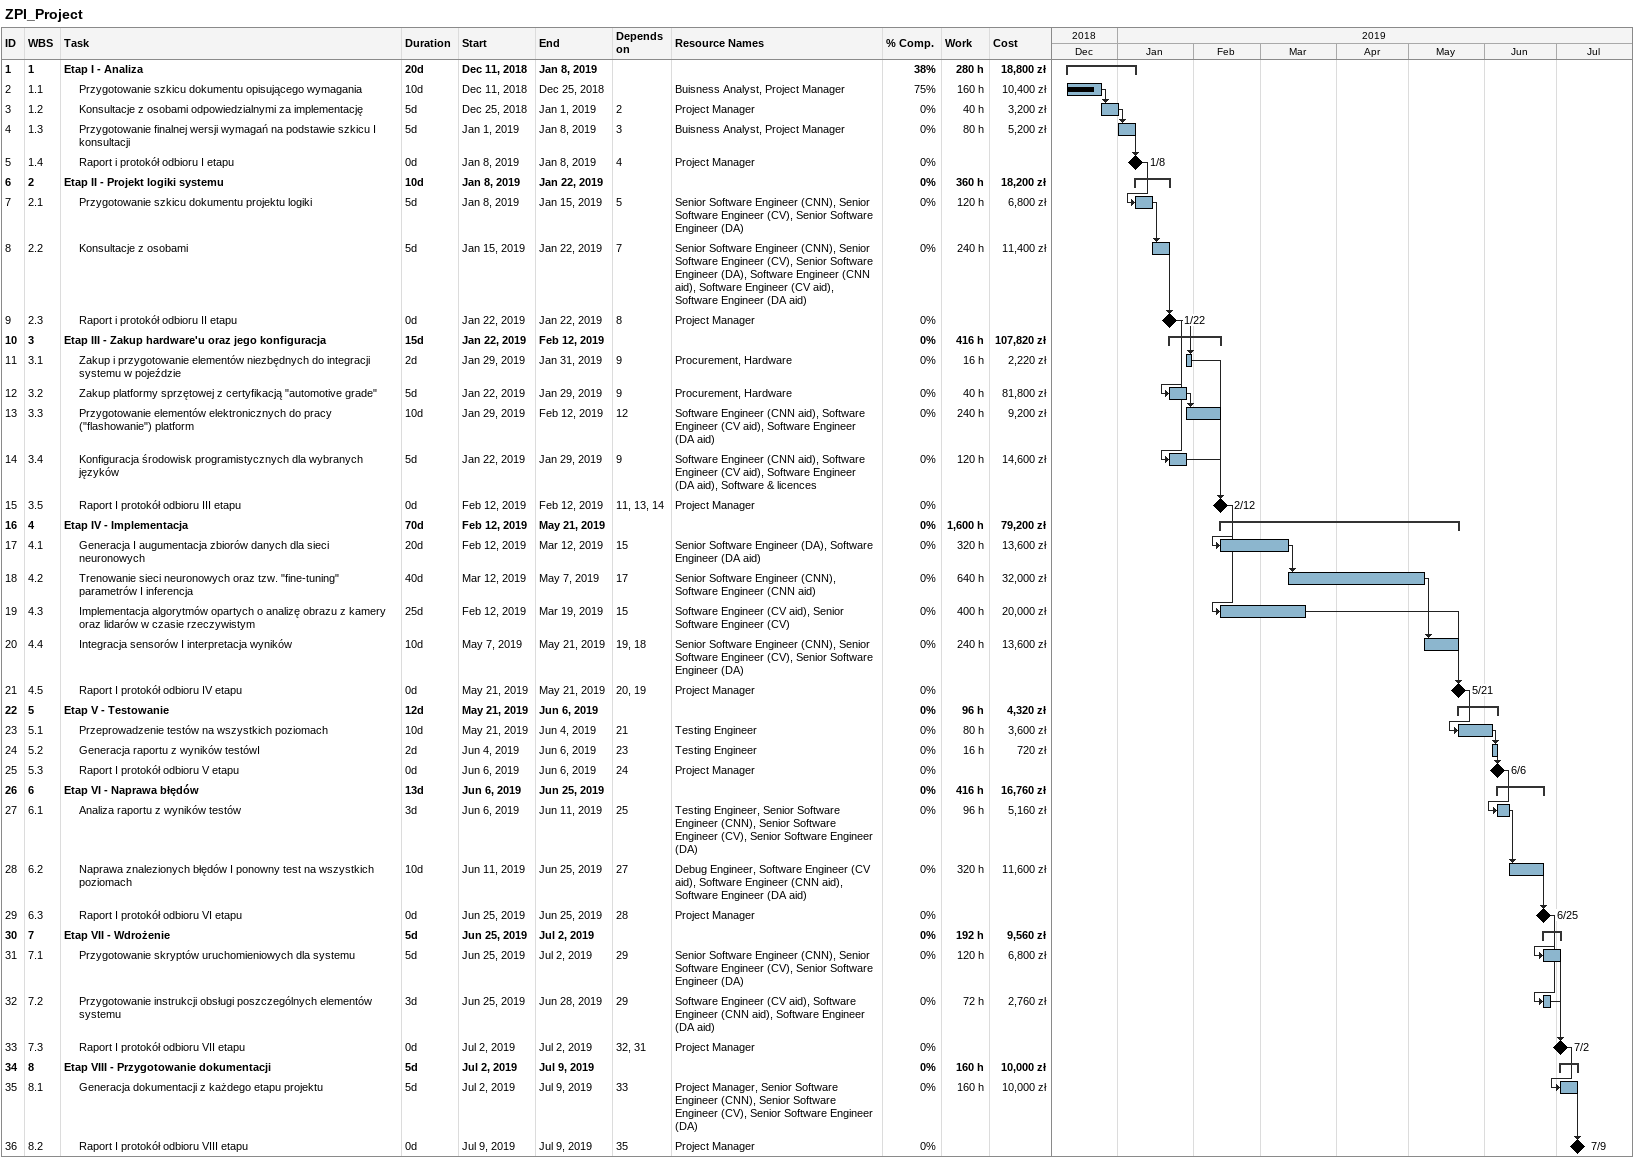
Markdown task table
ZPI_Project

| ID | WBS | Task | Duration | Start | Finish | Predecessors | Resources | % complete | Work (h) | Cost (zł) |
|---|---|---|---|---|---|---|---|---|---|---|
| 1 | 1 | **Etap I - Analiza** | 20d | 2018-12-11 | 2019-01-08 |  |  | 38 | 280 | 18800 |
| 2 | 1.1 | Przygotowanie szkicu dokumentu opisującego wymagania | 10d | 2018-12-11 | 2018-12-25 |  | Buisness Analyst, Project Manager | 75 | 160 | 10400 |
| 3 | 1.2 | Konsultacje z osobami odpowiedzialnymi za implementację | 5d | 2018-12-25 | 2019-01-01 | 2 | Project Manager | 0 | 40 | 3200 |
| 4 | 1.3 | Przygotowanie finalnej wersji wymagań na podstawie szkicu I konsultacji | 5d | 2019-01-01 | 2019-01-08 | 3 | Buisness Analyst, Project Manager | 0 | 80 | 5200 |
| 5 | 1.4 | Raport i protokół odbioru I etapu | 0d | 2019-01-08 | 2019-01-08 | 4 | Project Manager | 0 |  |  |
| 6 | 2 | **Etap II - Projekt logiki systemu** | 10d | 2019-01-08 | 2019-01-22 |  |  | 0 | 360 | 18200 |
| 7 | 2.1 | Przygotowanie szkicu dokumentu projektu logiki | 5d | 2019-01-08 | 2019-01-15 | 5 | Senior Software Engineer (CNN), Senior Software Engineer (CV), Senior Software Engineer (DA) | 0 | 120 | 6800 |
| 8 | 2.2 | Konsultacje z osobami | 5d | 2019-01-15 | 2019-01-22 | 7 | Senior Software Engineer (CNN), Senior Software Engineer (CV), Senior Software Engineer (DA), Software Engineer (CNN aid), Software Engineer (CV aid), Software Engineer (DA aid) | 0 | 240 | 11400 |
| 9 | 2.3 | Raport i protokół odbioru II etapu | 0d | 2019-01-22 | 2019-01-22 | 8 | Project Manager | 0 |  |  |
| 10 | 3 | **Etap III - Zakup hardware'u oraz jego konfiguracja** | 15d | 2019-01-22 | 2019-02-12 |  |  | 0 | 416 | 107820 |
| 11 | 3.1 | Zakup i przygotowanie elementów niezbędnych do integracji systemu w pojeździe | 2d | 2019-01-29 | 2019-01-31 | 9 | Procurement, Hardware | 0 | 16 | 2220 |
| 12 | 3.2 | Zakup platformy sprzętowej z certyfikacją "automotive grade" | 5d | 2019-01-22 | 2019-01-29 | 9 | Procurement, Hardware | 0 | 40 | 81800 |
| 13 | 3.3 | Przygotowanie elementów elektronicznych do pracy ("flashowanie") platform | 10d | 2019-01-29 | 2019-02-12 | 12 | Software Engineer (CNN aid), Software Engineer (CV aid), Software Engineer (DA aid) | 0 | 240 | 9200 |
| 14 | 3.4 | Konfiguracja środowisk programistycznych dla wybranych języków | 5d | 2019-01-22 | 2019-01-29 | 9 | Software Engineer (CNN aid), Software Engineer (CV aid), Software Engineer (DA aid), Software & licences | 0 | 120 | 14600 |
| 15 | 3.5 | Raport I protokół odbioru III etapu | 0d | 2019-02-12 | 2019-02-12 | 11, 13, 14 | Project Manager | 0 |  |  |
| 16 | 4 | **Etap IV - Implementacja** | 70d | 2019-02-12 | 2019-05-21 |  |  | 0 | 1600 | 79200 |
| 17 | 4.1 | Generacja I augumentacja zbiorów danych dla sieci neuronowych | 20d | 2019-02-12 | 2019-03-12 | 15 | Senior Software Engineer (DA), Software Engineer (DA aid) | 0 | 320 | 13600 |
| 18 | 4.2 | Trenowanie sieci neuronowych oraz tzw. "fine-tuning" parametrów I inferencja | 40d | 2019-03-12 | 2019-05-07 | 17 | Senior Software Engineer (CNN), Software Engineer (CNN aid) | 0 | 640 | 32000 |
| 19 | 4.3 | Implementacja algorytmów opartych o analizę obrazu z kamery oraz lidarów w czasie rzeczywistym | 25d | 2019-02-12 | 2019-03-19 | 15 | Software Engineer (CV aid), Senior Software Engineer (CV) | 0 | 400 | 20000 |
| 20 | 4.4 | Integracja sensorów I interpretacja wyników | 10d | 2019-05-07 | 2019-05-21 | 19, 18 | Senior Software Engineer (CNN), Senior Software Engineer (CV), Senior Software Engineer (DA) | 0 | 240 | 13600 |
| 21 | 4.5 | Raport I protokół odbioru IV etapu | 0d | 2019-05-21 | 2019-05-21 | 20, 19 | Project Manager | 0 |  |  |
| 22 | 5 | **Etap V - Testowanie** | 12d | 2019-05-21 | 2019-06-06 |  |  | 0 | 96 | 4320 |
| 23 | 5.1 | Przeprowadzenie testów na wszystkich poziomach | 10d | 2019-05-21 | 2019-06-04 | 21 | Testing Engineer | 0 | 80 | 3600 |
| 24 | 5.2 | Generacja raportu z wyników testówI | 2d | 2019-06-04 | 2019-06-06 | 23 | Testing Engineer | 0 | 16 | 720 |
| 25 | 5.3 | Raport I protokół odbioru V etapu | 0d | 2019-06-06 | 2019-06-06 | 24 | Project Manager | 0 |  |  |
| 26 | 6 | **Etap VI - Naprawa błędów** | 13d | 2019-06-06 | 2019-06-25 |  |  | 0 | 416 | 16760 |
| 27 | 6.1 | Analiza raportu z wyników testów | 3d | 2019-06-06 | 2019-06-11 | 25 | Testing Engineer, Senior Software Engineer (CNN), Senior Software Engineer (CV), Senior Software Engineer (DA) | 0 | 96 | 5160 |
| 28 | 6.2 | Naprawa znalezionych błędów I ponowny test na wszystkich poziomach | 10d | 2019-06-11 | 2019-06-25 | 27 | Debug Engineer, Software Engineer (CV aid), Software Engineer (CNN aid), Software Engineer (DA aid) | 0 | 320 | 11600 |
| 29 | 6.3 | Raport I protokół odbioru VI etapu | 0d | 2019-06-25 | 2019-06-25 | 28 | Project Manager | 0 |  |  |
| 30 | 7 | **Etap VII - Wdrożenie** | 5d | 2019-06-25 | 2019-07-02 |  |  | 0 | 192 | 9560 |
| 31 | 7.1 | Przygotowanie skryptów uruchomieniowych dla systemu | 5d | 2019-06-25 | 2019-07-02 | 29 | Senior Software Engineer (CNN), Senior Software Engineer (CV), Senior Software Engineer (DA) | 0 | 120 | 6800 |
| 32 | 7.2 | Przygotowanie instrukcji obsługi poszczególnych elementów systemu | 3d | 2019-06-25 | 2019-06-28 | 29 | Software Engineer (CV aid), Software Engineer (CNN aid), Software Engineer (DA aid) | 0 | 72 | 2760 |
| 33 | 7.3 | Raport I protokół odbioru VII etapu | 0d | 2019-07-02 | 2019-07-02 | 32, 31 | Project Manager | 0 |  |  |
| 34 | 8 | **Etap VIII - Przygotowanie dokumentacji** | 5d | 2019-07-02 | 2019-07-09 |  |  | 0 | 160 | 10000 |
| 35 | 8.1 | Generacja dokumentacji z każdego etapu projektu | 5d | 2019-07-02 | 2019-07-09 | 33 | Project Manager, Senior Software Engineer (CNN), Senior Software Engineer (CV), Senior Software Engineer (DA) | 0 | 160 | 10000 |
| 36 | 8.2 | Raport I protokół odbioru VIII etapu | 0d | 2019-07-09 | 2019-07-09 | 35 | Project Manager | 0 |  |  |
